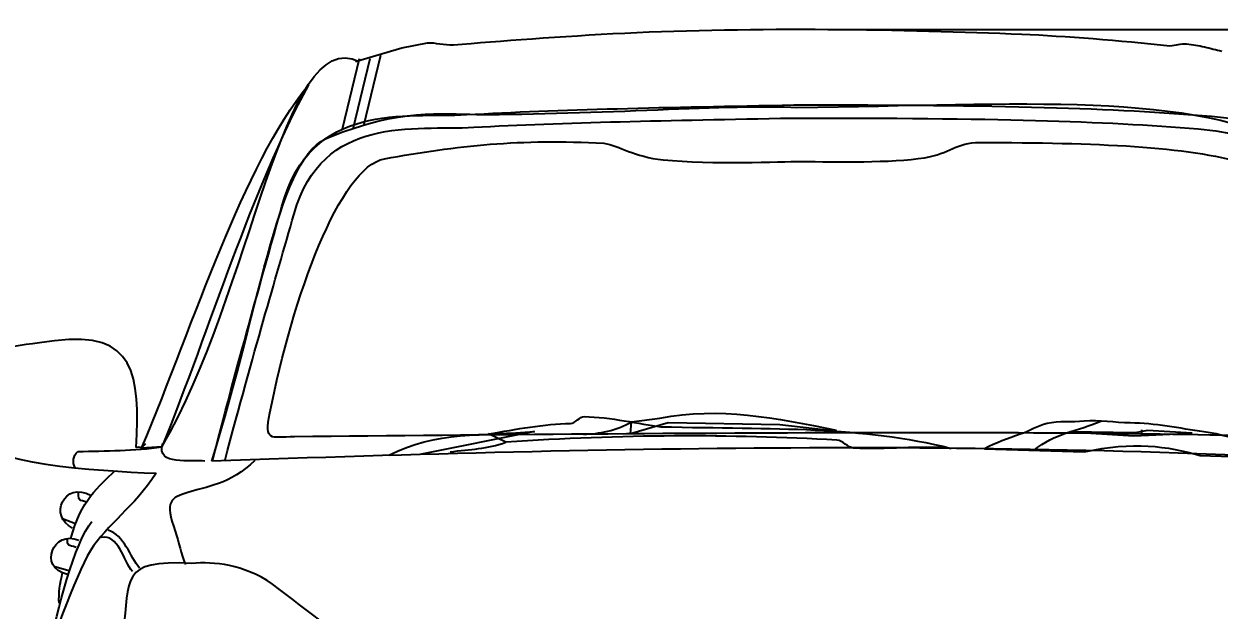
# Model space of a CAD drawing. Header units: millimetres. Extents: x 9317 to 18007, y 815 to 5389.
# Drawn here: x 15628 to 16946, y 4650 to 5296 of the extents above; entities that cross this region are included whole.
import ezdxf

# ---------------------------------------------------------------- set-up
doc = ezdxf.new("R2010")
doc.units = ezdxf.units.MM
doc.header["$MEASUREMENT"] = 0
doc.layers.add('Layer 1', color=7, linetype='Continuous')
doc.styles.get("Standard").update_dxf_attribs({"font": 'arial.ttf'})
doc.dimstyles.get("Standard").update_dxf_attribs({"dimtxt": 65, "dimasz": 65, "dimexe": 0.18, "dimexo": 0.0625, "dimgap": 20, "dimtad": 0, "dimdec": 1, "dimzin": 0, "dimdsep": 46, "dimtxsty": 'Standard', "dimcen": 0.09, "dimadec": 0, "dimazin": 0, "dimtfac": 1, "dimtdec": 1, "dimtofl": 0, "dimtmove": 0, "dimatfit": 3, "dimfxl": 0, "dimtolj": 1, "dimtzin": 0, "dimarcsym": 0})

# ---------------------------------------------------------------- blocks, each defined once
blk = doc.blocks.new('*D29')
at = {"color": 0, "lineweight": -2, "transparency": 16777216}
for p, q in [((16514.8, 5290.4), (17627.1, 5290.4)), ((17626.9, 5225.4), (17626.9, 4746.6)), ((17626.9, 3865), (17626.9, 4343.8)), ((16514.8, 3800), (17627.1, 3800))]:
    blk.add_line(p, q, dxfattribs=at)
at = {"color": 0, "transparency": 16777216}
for points in [[(17616.1, 5225.4), (17637.7, 5225.4), (17626.9, 5290.4)], [(17616.1, 3865), (17637.7, 3865), (17626.9, 3800)]]:
    blk.add_solid(points, dxfattribs=at)
at = {"layer": 'Defpoints', "color": 0, "transparency": 16777216}
for p in [(16514.8, 5290.4), (16514.8, 3800), (17626.9, 3800)]:
    blk.add_point(p, dxfattribs=at)
at = {"color": 0, "transparency": 16777216, "insert": (17626.9, 4545.2), "char_height": 65, "attachment_point": 5, "rotation": 90}
blk.add_mtext('\\A1;1515 mm', dxfattribs=at)

msp = doc.modelspace()

# ---------------------------------------------------------------- linework, layer by layer
at = {"layer": 'Layer 1'}
for p, q in [((16021.17, 5261.73), (16002.46, 5184.1)), ((15997.73, 5257.83), (15979.02, 5180.2)), ((16009.45, 5257.83), (15990.74, 5180.2)), ((16781.06, 4846.34), (16852.04, 4842.03)), ((16781.06, 4846.34), (16852.04, 4842.03)), ((16853.58, 4845.48), (16781.06, 4846.34)), ((16852.04, 4842.03), (16916.62, 4845.04)), ((16852.04, 4842.03), (16916.62, 4845.04)), ((16867.26, 4848.05), (16853.58, 4845.48)), ((16867.26, 4848.05), (16853.58, 4845.48)), ((16860.4, 4848.72), (16860.7, 4842.44)), ((16916.62, 4845.04), (16867.26, 4848.05)), ((16916.62, 4845.04), (16867.26, 4848.05)), ((15670.55, 4750.92), (15685.02, 4745.46)), ((15661.06, 4698.41), (15677.46, 4693.64))]:
    msp.add_line(p, q, dxfattribs=at)
for points in [[(15780.28, 4830.07), (15880.1, 4998.98), (15913.02, 5296.46), (15997.7, 5255.08)], [(16101.79, 5273.5), (16151.75, 5277.31), (16220.26, 5282.94), (16290.84, 5286.39)], [(16290.84, 5286.39), (16361.43, 5289.85), (16438.92, 5290.9), (16514.77, 5290.4)], [(16514.77, 5290.4), (16590.61, 5289.89), (16664.79, 5287.84), (16728.78, 5285.11)], [(16044.79, 5270.02), (16044.79, 5270.02), (16073.26, 5275.62), (16073.26, 5275.62)], [(16073.26, 5275.62), (16081.53, 5276.16), (16091.45, 5272.69), (16101.79, 5273.5)], [(16728.78, 5285.11), (16776.56, 5283.07), (16836.21, 5278.43), (16891.96, 5272.15)], [(15993.85, 5255.03), (15993.85, 5255.03), (16044.79, 5270.02), (16044.79, 5270.02)], [(16930.05, 5271.09), (16936.52, 5269.62), (16942.87, 5267.92), (16949.07, 5266.35)], [(15757.89, 4828.57), (15817.85, 4971.66), (15868.26, 5136.84), (15941.74, 5229.4)], [(15757.89, 4828.57), (15817.85, 4971.66), (15868.26, 5136.84), (15941.74, 5229.4)], [(15941.74, 5229.4), (15878.4, 5112.12), (15834.12, 4963.18), (15780.31, 4830.09)], [(15941.74, 5229.4), (15878.4, 5112.12), (15834.12, 4963.18), (15780.31, 4830.09)], [(16480.4, 5204.28), (16728.2, 5207.42), (16919.5, 5223.21), (17033.53, 5157.9)], [(15912.53, 5095.38), (15944.44, 5211.66), (16049.23, 5192.58), (16116.21, 5196.39)], [(16116.21, 5196.39), (16217.8, 5202.2), (16337.68, 5204.44), (16477.15, 5207.1)], [(16127.29, 5196.66), (16258.39, 5196.1), (16411.3, 5208.36), (16480.4, 5204.28)], [(16477.15, 5207.1), (16707.62, 5207.55), (16829.48, 5203.5), (16937.8, 5194.71)], [(15925.98, 5087.04), (15957.05, 5196.88), (16058.95, 5178.85), (16124.08, 5182.45)], [(15965.79, 5171.93), (16043.37, 5203.24), (16088.55, 5196.83), (16127.29, 5196.66)], [(16937.8, 5194.71), (17050.19, 5185.62), (17049.89, 5124.71), (17073.59, 5072.57)], [(16124.08, 5182.45), (16222.89, 5187.93), (16339.49, 5190.04), (16475.15, 5192.56)], [(16475.15, 5192.56), (16699.27, 5193), (16817.81, 5189.17), (16923.16, 5180.86)], [(16923.16, 5180.86), (17032.47, 5172.27), (17032.17, 5114.74), (17055.24, 5065.49)], [(15835.31, 4814.26), (15891.12, 4992.69), (15908.74, 5153.7), (15965.79, 5171.93)], [(16025.6, 5147.61), (16105.97, 5162.2), (16176.05, 5170.03), (16267.77, 5164.73)], [(16267.77, 5164.73), (16285.38, 5162.02), (16300.32, 5149.87), (16333.15, 5146.54)], [(16621.38, 5148.89), (16649.1, 5153.29), (16656.59, 5165.77), (16682.27, 5165.71)], [(16682.27, 5165.71), (16810.25, 5165.47), (16911.79, 5161.58), (16974.12, 5142.62)], [(15899.36, 4867.38), (15924.36, 4995.15), (15976.55, 5138.72), (16025.6, 5147.61)], [(16333.15, 5146.54), (16386.87, 5141.08), (16462.66, 5144.72), (16484.61, 5144.62)], [(16484.61, 5144.62), (16525.35, 5144.51), (16583.93, 5142.92), (16621.38, 5148.89)], [(15835.94, 4814.12), (15868.58, 4941.1), (15890.77, 5016.12), (15912.53, 5095.38)], [(15849.62, 4814.26), (15882.41, 4938.51), (15904.42, 5010.7), (15925.98, 5087.04)], [(15751.96, 4829.35), (15755.93, 4909.13), (15751.28, 4958.61), (15661.91, 4946.88)], [(15661.91, 4946.88), (15615.22, 4940.77), (15588.48, 4937.54), (15574.94, 4928.51)], [(15926.4, 4841.03), (15899.66, 4840.77), (15893.03, 4834.91), (15899.36, 4867.38)], [(16329.48, 4861.62), (16395.25, 4874.31), (16456.94, 4862.06), (16523.72, 4848.3)], [(16329.48, 4861.62), (16395.25, 4874.31), (16456.94, 4862.06), (16523.72, 4848.3)], [(16140.45, 4844.12), (16171.44, 4849.52), (16201.54, 4855.17), (16230.86, 4855.66)], [(16140.45, 4844.12), (16171.44, 4849.52), (16201.54, 4855.17), (16230.86, 4855.66)], [(16230.86, 4855.66), (16235.97, 4855.75), (16241.07, 4863.51), (16246.13, 4863.39)], [(16230.86, 4855.66), (16235.97, 4855.75), (16241.07, 4863.51), (16246.13, 4863.39)], [(16245.07, 4843.89), (16262.78, 4844.03), (16281.18, 4848.26), (16298.19, 4857.36)], [(16246.13, 4863.39), (16274.99, 4862.67), (16306.69, 4855.29), (16330.53, 4852.09)], [(16246.13, 4863.39), (16274.99, 4862.67), (16306.69, 4855.29), (16330.53, 4852.09)], [(16296.94, 4844.25), (16296.94, 4844.25), (16298.19, 4857.36), (16298.19, 4857.36)], [(16338.65, 4856.52), (16338.65, 4856.52), (16296.94, 4844.25), (16296.94, 4844.25)], [(16338.65, 4856.52), (16338.65, 4856.52), (16296.94, 4844.25), (16296.94, 4844.25)], [(16298.19, 4857.36), (16298.19, 4857.36), (16329.48, 4861.62), (16329.48, 4861.62)], [(16298.19, 4857.36), (16298.19, 4857.36), (16329.48, 4861.62), (16329.48, 4861.62)], [(16330.53, 4852.09), (16457.45, 4849.21), (16550.69, 4853.23), (16650.85, 4828.27)], [(16330.53, 4852.09), (16457.45, 4849.21), (16550.69, 4853.23), (16650.85, 4828.27)], [(16461.77, 4854.19), (16461.77, 4854.19), (16338.65, 4856.52), (16338.65, 4856.52)], [(16461.77, 4854.19), (16461.77, 4854.19), (16338.65, 4856.52), (16338.65, 4856.52)], [(16522.88, 4847.19), (16522.88, 4847.19), (16461.77, 4854.19), (16461.77, 4854.19)], [(16522.88, 4847.19), (16522.88, 4847.19), (16461.77, 4854.19), (16461.77, 4854.19)], [(16756.41, 4855.64), (16746.34, 4853.44), (16736.46, 4846.88), (16726.78, 4843.78)], [(16756.41, 4855.64), (16746.34, 4853.44), (16736.46, 4846.88), (16726.78, 4843.78)], [(16742.35, 4826.13), (16763.74, 4845.06), (16791.19, 4847.61), (16815.61, 4858.35)], [(16797.48, 4858.13), (16783.56, 4856.78), (16769.83, 4858.58), (16756.41, 4855.64)], [(16797.48, 4858.13), (16783.56, 4856.78), (16769.83, 4858.58), (16756.41, 4855.64)], [(16848.12, 4856.31), (16831.1, 4856.5), (16814.14, 4859.74), (16797.48, 4858.13)], [(16848.12, 4856.31), (16831.1, 4856.5), (16814.14, 4859.74), (16797.48, 4858.13)], [(16929.44, 4846.6), (16902.59, 4850.17), (16875.23, 4856.01), (16848.12, 4856.31)], [(16929.44, 4846.6), (16902.59, 4850.17), (16875.23, 4856.01), (16848.12, 4856.31)], [(15573.07, 4844.8), (15582.5, 4809.52), (15707.62, 4803.99), (15773.75, 4800.75)], [(17148.77, 4811.2), (16704.43, 4838.66), (16285.75, 4829.51), (15835.31, 4814.26)], [(17040.08, 4839.9), (16827.52, 4848.78), (16356.96, 4845.37), (15926.4, 4841.03)], [(16030.39, 4820.62), (16081.94, 4847.65), (16135.83, 4842.07), (16191.14, 4846.79)], [(16191.14, 4846.79), (16191.14, 4846.79), (16064.88, 4821.58), (16064.88, 4821.58)], [(16159.62, 4835.02), (16159.62, 4835.02), (16140.45, 4844.12), (16140.45, 4844.12)], [(16524.74, 4837.45), (16406.7, 4843.85), (16287.02, 4843.85), (16159.62, 4835.02)], [(16524.74, 4837.45), (16406.7, 4843.85), (16287.02, 4843.85), (16159.62, 4835.02)], [(16523.72, 4848.3), (16523.72, 4848.3), (16522.88, 4847.19), (16522.88, 4847.19)], [(16523.72, 4848.3), (16523.72, 4848.3), (16522.88, 4847.19), (16522.88, 4847.19)], [(16543.1, 4828.6), (16536.98, 4828.97), (16530.84, 4837.14), (16524.74, 4837.45)], [(16543.1, 4828.6), (16536.98, 4828.97), (16530.84, 4837.14), (16524.74, 4837.45)], [(16726.78, 4843.78), (16713.17, 4839.41), (16700, 4834.13), (16687.41, 4827.87)], [(16726.78, 4843.78), (16713.17, 4839.41), (16700, 4834.13), (16687.41, 4827.87)], [(16982.34, 4834.58), (16965.09, 4837.73), (16947.37, 4844.22), (16929.44, 4846.6)], [(16982.34, 4834.58), (16965.09, 4837.73), (16947.37, 4844.22), (16929.44, 4846.6)], [(15684.41, 4806.74), (15681.38, 4813.47), (15682.18, 4819.96), (15687.55, 4824.65)], [(15687.55, 4824.65), (15718.46, 4825.78), (15749.91, 4825.22), (15780.31, 4830.07)], [(15762.19, 4833.27), (15753.65, 4824.21), (15761.49, 4830.79), (15751.96, 4829.35)], [(15780.31, 4830.09), (15780.31, 4830.09), (15757.89, 4828.57), (15757.89, 4828.57)], [(15827.5, 4814.26), (15813.14, 4816.43), (15773.21, 4807.99), (15781.17, 4833.85)], [(16098.08, 4824.32), (16120.29, 4827.52), (16139.13, 4827.43), (16159.62, 4835.04)], [(16650.85, 4828.27), (16614.94, 4831.52), (16579.07, 4826.45), (16543.1, 4828.6)], [(16650.85, 4828.27), (16614.94, 4831.52), (16579.07, 4826.45), (16543.1, 4828.6)], [(16687.41, 4827.87), (16687.41, 4827.87), (16797.27, 4824.4), (16797.27, 4824.4)], [(16687.41, 4827.87), (16687.41, 4827.87), (16797.27, 4824.4), (16797.27, 4824.4)], [(16797.27, 4824.4), (16851.18, 4836.28), (16888.84, 4830.86), (16925.45, 4820.36)], [(16797.27, 4824.4), (16851.18, 4836.28), (16888.84, 4830.86), (16925.45, 4820.36)], [(15882.64, 4814.94), (15856.1, 4788.65), (15827.54, 4785.36), (15808.79, 4779.64)], [(16925.45, 4820.36), (16925.45, 4820.36), (17063.78, 4816.01), (17063.78, 4816.01)], [(16925.45, 4820.36), (16925.45, 4820.36), (17063.78, 4816.01), (17063.78, 4816.01)], [(15679.93, 4728.81), (15689.79, 4769.95), (15711.87, 4787.25), (15728.12, 4803.22)], [(15773.74, 4800.75), (15749.16, 4762.55), (15720.33, 4745.74), (15701.3, 4714.96)], [(15681.82, 4740.35), (15654.95, 4752.98), (15672.07, 4793.13), (15702.25, 4776.21)], [(15698.03, 4768.76), (15688.9, 4771.89), (15688.41, 4769.64), (15688.25, 4778.8)], [(15808.79, 4779.64), (15790.04, 4773.92), (15782.85, 4770.18), (15794.9, 4736.89)], [(15657.7, 4608.57), (15663.03, 4646.67), (15684.51, 4725.5), (15703.07, 4747.61)], [(15676.11, 4689.17), (15642.9, 4696.73), (15660.65, 4739.17), (15688.81, 4726.85)], [(15747.74, 4692.27), (15737.54, 4704.88), (15732.57, 4733.76), (15713.21, 4730.11)], [(15755.56, 4696.18), (15745.34, 4708.79), (15738.4, 4732.61), (15721.01, 4737.91)], [(15794.9, 4736.89), (15799.24, 4724.86), (15800.93, 4711.64), (15806.36, 4700.02)], [(15685.75, 4718.89), (15676.62, 4722.02), (15676.11, 4719.77), (15675.97, 4728.92)], [(15701.3, 4714.96), (15684.02, 4686.99), (15658.68, 4611.04), (15636.93, 4557.62)], [(15813.4, 4701.44), (15732.07, 4705.55), (15745.71, 4683.79), (15737.35, 4626.56)], [(15902.38, 4678.56), (15869.66, 4700.93), (15837.98, 4702.98), (15813.4, 4701.44)], [(15666.9, 4657.34), (15666.13, 4668.73), (15667.84, 4679.38), (15670.78, 4691.19)], [(16020.85, 4574.83), (15981.87, 4622.62), (15941.7, 4647.14), (15902.38, 4678.56)]]:
    msp.add_open_spline(points, degree=3, dxfattribs=at)
msp.add_open_spline([(16891.96, 5272.15), (16898.72, 5273.15), (16903.69, 5274.95), (16910.34, 5274.36), (16916.99, 5273.76), (16923.58, 5272.54), (16930.05, 5271.09)], degree=3, knots=[7, 7, 7, 7, 8, 8, 8, 9, 9, 9, 9], dxfattribs=at)

# ---------------------------------------------------------------- dimensions: what is measured, and where the dimension line sits
dim = msp.add_linear_dim(base=(17626.92, 3800.02), p1=(16514.77, 5290.4), p2=(16514.77, 3800.02), angle=90, text='1515 mm', dimstyle='Standard')
dim.commit()
dim.dimension.update_dxf_attribs({"geometry": '*D29', "text_midpoint": (17626.92, 4545.21)})

doc.saveas('drawing.dxf')
